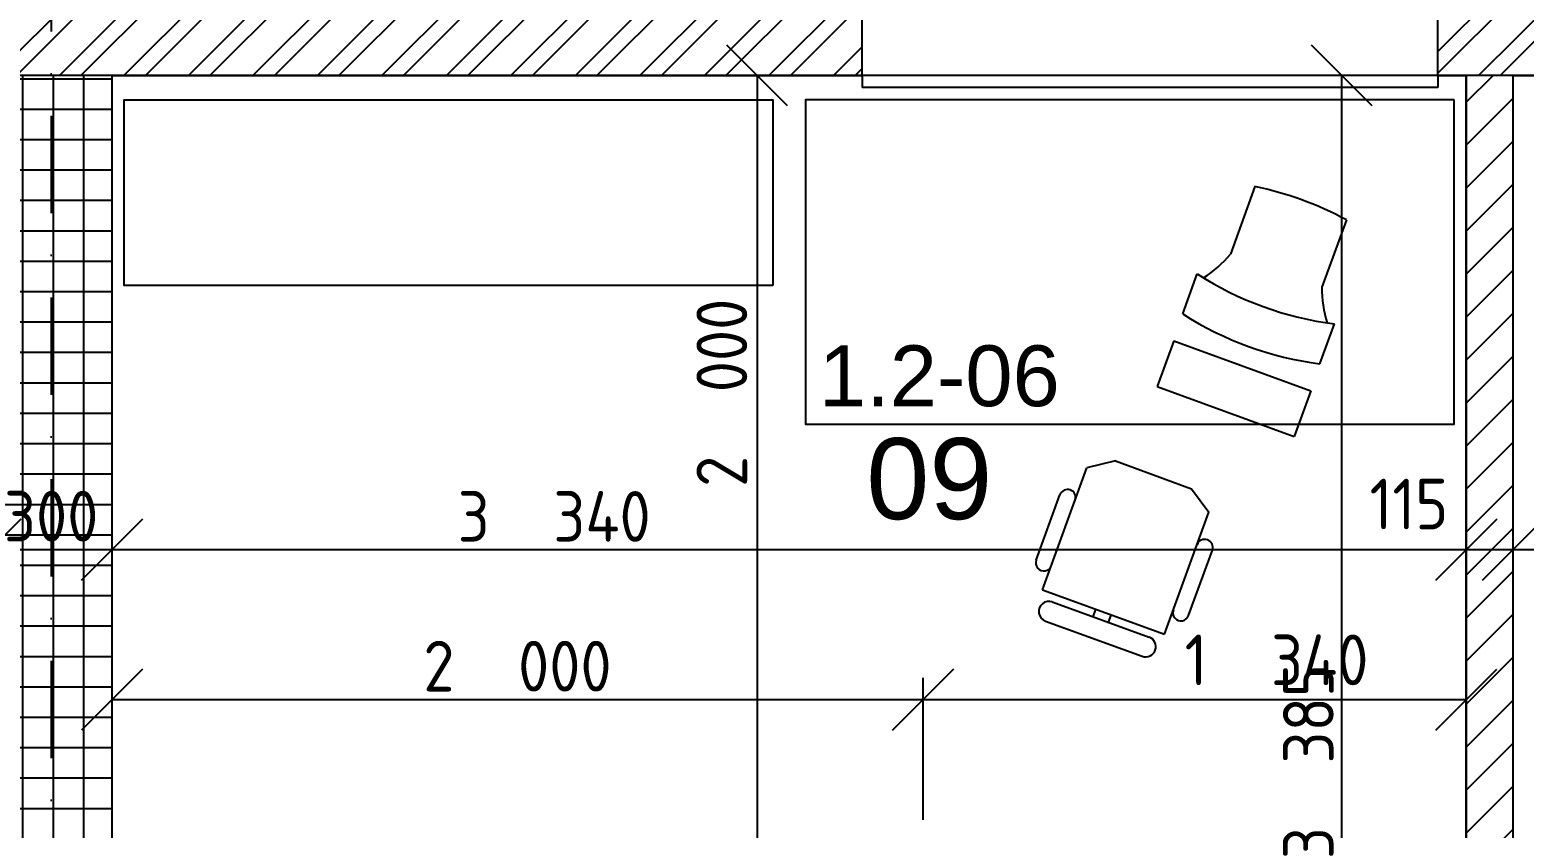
# Model space of a CAD drawing. Extents: x 4511820 to 5180432, y -1526536 to -944957.
# Drawn here: x 4993968 to 4997653, y -1333752 to -1331783 of the extents above; entities that cross this region are included whole.
import ezdxf

# ---------------------------------------------------------------- set-up
doc = ezdxf.new("R2010")
doc.units = 0
doc.header["$MEASUREMENT"] = 0
doc.linetypes.add('ACAD_ISO03W100', pattern=[30, 12, -18])
doc.linetypes.add('BODKOCIARKOVANA_3', pattern=[5.6, 3, -1.3, 0, -1.3])
doc.layers.get('0').update_dxf_attribs({"linetype": 'CONTINUOUS'})
doc.layers.get('Defpoints').update_dxf_attribs({"color": 61, "linetype": 'CONTINUOUS'})
for name, color, linetype in [('KÓTY', 4, 'CONTINUOUS'), ('MÚRY', 1, 'CONTINUOUS'), ('osi', 253, 'CONTINUOUS'), ('Plochy', 41, 'CONTINUOUS'), ('POPIS', 7, 'CONTINUOUS'), ('TENKÁ', 7, 'CONTINUOUS'), ('ZARIADENIE', 47, 'CONTINUOUS'), ('ŠRAFY', 82, 'CONTINUOUS')]:
    doc.layers.add(name, color=color, linetype=linetype)
doc.styles.add('ARIAL', font='arial.ttf')
doc.styles.add('STYLE1', font='isocp.shx')
doc.dimstyles.new('STANDARD-50', dxfattribs={"dimtxt": 125, "dimasz": 150, "dimexe": 10, "dimexo": 200, "dimgap": 20, "dimtad": 1, "dimdsep": 46, "dimlunit": 6, "dimtxsty": 'STYLE1', "dimblk1": 'OBLIQUE', "dimblk2": 'OBLIQUE', "dimsah": 1, "dimcen": 2.5, "dimse1": 1, "dimse2": 1, "dimadec": 0, "dimazin": 0, "dimtfac": 1, "dimtmove": 1, "dimatfit": 3, "dimldrblk": 'OBLIQUE', "dimfxl": 1, "dimtolj": 1, "dimtzin": 0, "dimarcsym": 0})

# ---------------------------------------------------------------- blocks, each defined once
blk = doc.blocks.new('_OBLIQUE')
at = {"color": 0, "linetype": 'ByBlock'}
blk.add_line((-0.5, -0.5), (0.5, 0.5), dxfattribs=at)
blk = doc.blocks.new('*D22860')
at = {"layer": 'Defpoints', "color": 0}
for p in [(4994171, -1331895.2), (4994171, -1333895.2), (4995762, -1333895.2)]:
    blk.add_point(p, dxfattribs=at)
at = {"layer": 'KÓTY', "color": 0, "lineweight": -2}
blk.add_line((4995762, -1331895.2), (4995762, -1333895.2), dxfattribs=at)
at = {"layer": 'KÓTY', "color": 0, "linetype": 'ByBlock', "lineweight": -2, "xscale": 150, "yscale": 150, "zscale": 150}
for p, rotation in [((4995762, -1331895.2), 90), ((4995762, -1333895.2), 270)]:
    blk.add_blockref('_OBLIQUE', p, dxfattribs=dict(at, rotation=rotation))
at = {"layer": 'KÓTY', "color": 0, "insert": (4995675, -1332678), "char_height": 125, "attachment_point": 5, "rotation": 90, "style": 'STYLE1'}
blk.add_mtext('\\A1;2ﾠ000', dxfattribs=at)
blk = doc.blocks.new('*D22866')
at = {"layer": 'Defpoints', "color": 0}
for p in [(4996171, -1333168.2), (4997511, -1333168.2), (4997511, -1333435)]:
    blk.add_point(p, dxfattribs=at)
at = {"layer": 'KÓTY', "color": 0, "lineweight": -2}
blk.add_line((4996171, -1333435), (4997511, -1333435), dxfattribs=at)
at = {"layer": 'KÓTY', "color": 0, "linetype": 'ByBlock', "lineweight": -2, "xscale": 150, "yscale": 150, "zscale": 150, "rotation": 180}
blk.add_blockref('_OBLIQUE', (4996171, -1333435), dxfattribs=at)
at = {"layer": 'KÓTY', "color": 0, "linetype": 'ByBlock', "lineweight": -2, "xscale": 150, "yscale": 150, "zscale": 150}
blk.add_blockref('_OBLIQUE', (4997511, -1333435), dxfattribs=at)
at = {"layer": 'KÓTY', "color": 0, "insert": (4997043, -1333337), "char_height": 125, "attachment_point": 5, "style": 'STYLE1'}
blk.add_mtext('\\A1;1ﾠ340', dxfattribs=at)
blk = doc.blocks.new('*D22871')
at = {"layer": 'Defpoints', "color": 0}
for p in [(4993871, -1333065), (4994171, -1333065), (4994171, -1333065)]:
    blk.add_point(p, dxfattribs=at)
at = {"layer": 'KÓTY', "color": 0, "lineweight": -2}
blk.add_line((4993871, -1333065), (4994171, -1333065), dxfattribs=at)
at = {"layer": 'KÓTY', "color": 0, "linetype": 'ByBlock', "lineweight": -2, "xscale": 150, "yscale": 150, "zscale": 150, "rotation": 180}
blk.add_blockref('_OBLIQUE', (4993871, -1333065), dxfattribs=at)
at = {"layer": 'KÓTY', "color": 0, "linetype": 'ByBlock', "lineweight": -2, "xscale": 150, "yscale": 150, "zscale": 150}
blk.add_blockref('_OBLIQUE', (4994171, -1333065), dxfattribs=at)
at = {"layer": 'KÓTY', "color": 0, "insert": (4994021, -1332982.5), "char_height": 125, "attachment_point": 5, "style": 'STYLE1'}
blk.add_mtext('\\A1;300', dxfattribs=at)
blk = doc.blocks.new('*D22872')
at = {"layer": 'Defpoints', "color": 0}
for p in [(4994171, -1333065), (4997511, -1333065), (4997511, -1333065)]:
    blk.add_point(p, dxfattribs=at)
at = {"layer": 'KÓTY', "color": 0, "lineweight": -2}
blk.add_line((4994171, -1333065), (4997511, -1333065), dxfattribs=at)
at = {"layer": 'KÓTY', "color": 0, "linetype": 'ByBlock', "lineweight": -2, "xscale": 150, "yscale": 150, "zscale": 150, "rotation": 180}
blk.add_blockref('_OBLIQUE', (4994171, -1333065), dxfattribs=at)
at = {"layer": 'KÓTY', "color": 0, "linetype": 'ByBlock', "lineweight": -2, "xscale": 150, "yscale": 150, "zscale": 150}
blk.add_blockref('_OBLIQUE', (4997511, -1333065), dxfattribs=at)
at = {"layer": 'KÓTY', "color": 0, "insert": (4995261.5, -1332983), "char_height": 125, "attachment_point": 5, "style": 'STYLE1'}
blk.add_mtext('\\A1;3ﾠ340', dxfattribs=at)
blk = doc.blocks.new('*D22873')
at = {"layer": 'Defpoints', "color": 0}
for p in [(4997511, -1333065), (4997626, -1333065), (4997626, -1333065)]:
    blk.add_point(p, dxfattribs=at)
at = {"layer": 'KÓTY', "color": 0, "lineweight": -2}
blk.add_line((4997511, -1333065), (4997626, -1333065), dxfattribs=at)
at = {"layer": 'KÓTY', "color": 0, "linetype": 'ByBlock', "lineweight": -2, "xscale": 150, "yscale": 150, "zscale": 150, "rotation": 180}
blk.add_blockref('_OBLIQUE', (4997511, -1333065), dxfattribs=at)
at = {"layer": 'KÓTY', "color": 0, "linetype": 'ByBlock', "lineweight": -2, "xscale": 150, "yscale": 150, "zscale": 150}
blk.add_blockref('_OBLIQUE', (4997626, -1333065), dxfattribs=at)
at = {"layer": 'KÓTY', "color": 0, "insert": (4997369.5, -1332952.5), "char_height": 125, "attachment_point": 5, "style": 'STYLE1'}
blk.add_mtext('\\A1;115', dxfattribs=at)
blk = doc.blocks.new('*D22874')
at = {"layer": 'Defpoints', "color": 0}
for p in [(4997626, -1333065), (5000511, -1333065), (5000511, -1333065)]:
    blk.add_point(p, dxfattribs=at)
at = {"layer": 'KÓTY', "color": 0, "lineweight": -2}
blk.add_line((4997626, -1333065), (5000511, -1333065), dxfattribs=at)
at = {"layer": 'KÓTY', "color": 0, "linetype": 'ByBlock', "lineweight": -2, "xscale": 150, "yscale": 150, "zscale": 150, "rotation": 180}
blk.add_blockref('_OBLIQUE', (4997626, -1333065), dxfattribs=at)
at = {"layer": 'KÓTY', "color": 0, "linetype": 'ByBlock', "lineweight": -2, "xscale": 150, "yscale": 150, "zscale": 150}
blk.add_blockref('_OBLIQUE', (5000511, -1333065), dxfattribs=at)
at = {"layer": 'KÓTY', "color": 0, "insert": (4999068.5, -1332982.5), "char_height": 125, "attachment_point": 5, "style": 'STYLE1'}
blk.add_mtext('\\A1;2ﾠ885', dxfattribs=at)
blk = doc.blocks.new('*D22895')
at = {"layer": 'Defpoints', "color": 0}
for p in [(4996171, -1333435), (4994171, -1333895.2), (4996171, -1333895.2)]:
    blk.add_point(p, dxfattribs=at)
at = {"layer": 'KÓTY', "color": 0, "lineweight": -2}
blk.add_line((4994171, -1333435), (4996171, -1333435), dxfattribs=at)
at = {"layer": 'KÓTY', "color": 0, "linetype": 'ByBlock', "lineweight": -2, "xscale": 150, "yscale": 150, "zscale": 150, "rotation": 180}
blk.add_blockref('_OBLIQUE', (4994171, -1333435), dxfattribs=at)
at = {"layer": 'KÓTY', "color": 0, "linetype": 'ByBlock', "lineweight": -2, "xscale": 150, "yscale": 150, "zscale": 150}
blk.add_blockref('_OBLIQUE', (4996171, -1333435), dxfattribs=at)
at = {"layer": 'KÓTY', "color": 0, "insert": (4995171, -1333352.5), "char_height": 125, "attachment_point": 5, "style": 'STYLE1'}
blk.add_mtext('\\A1;2ﾠ000', dxfattribs=at)
blk = doc.blocks.new('*D22899')
at = {"layer": 'Defpoints', "color": 0}
for p in [(4997204, -1331895.2), (4997511, -1331895.2), (4997511, -1335280.2)]:
    blk.add_point(p, dxfattribs=at)
at = {"layer": 'KÓTY', "color": 0, "lineweight": -2}
blk.add_line((4997204, -1335280.2), (4997204, -1331895.2), dxfattribs=at)
at = {"layer": 'KÓTY', "color": 0, "linetype": 'ByBlock', "lineweight": -2, "xscale": 150, "yscale": 150, "zscale": 150}
for p, rotation in [((4997204, -1331895.2), 90), ((4997204, -1335280.2), 270)]:
    blk.add_blockref('_OBLIQUE', p, dxfattribs=dict(at, rotation=rotation))
at = {"layer": 'KÓTY', "color": 0, "insert": (4997121.5, -1333587.7), "char_height": 125, "attachment_point": 5, "rotation": 90, "style": 'STYLE1'}
blk.add_mtext('\\A1;3ﾠ385', dxfattribs=at)

msp = doc.modelspace()

# ---------------------------------------------------------------- hatches: boundary and pattern name
at = {"layer": 'ŠRAFY'}
h = msp.add_hatch(dxfattribs=at)
h.set_pattern_fill('ANSI32', color=256, scale=300)
h.paths.add_polyline_path([(4994251, -1331260.191), (4993871, -1331260.191), (4993871, -1331895.191), (4994171, -1331895.191), (4996021, -1331895.191), (4996021, -1331515.191), (4994251, -1331515.191)])
h = msp.add_hatch(dxfattribs=at)
h.set_pattern_fill('ANSI32', color=256, scale=300)
h.paths.add_polyline_path([(4997441, -1331585.191), (4997441, -1331895.191), (4997511, -1331895.191), (4997626, -1331895.191), (4998691, -1331895.191), (4998691, -1331585.191), (4998691, -1331515.191), (4997441, -1331515.191)])
at = {"layer": 'ŠRAFY', "ltscale": 0.25}
h = msp.add_hatch(dxfattribs=at)
h.set_pattern_fill('ANSI37', color=256, scale=600, angle=45)
h.set_pattern_definition([(90, (-3307273.674, 493071.734), (-75, 1e-14), []), (180, (-3307273.674, 493071.734), (-1e-14, -75), [])])
h.paths.add_polyline_path([(4993986, -1336895.191), (4994171, -1336895.191), (4994171, -1336510.191), (4994171, -1336395.191), (4994171, -1334935.191), (4994171, -1334035.191), (4994171, -1333895.191), (4994171, -1331895.191), (4993871, -1331895.191), (4993871, -1334245.191), (4993871, -1334325.191), (4993871, -1336745.191), (4993871, -1336825.191), (4993871, -1336895.191)])
h = msp.add_hatch(dxfattribs=at)
h.set_pattern_fill('ANSI31', color=256, scale=600, style=0)
h.set_pattern_definition([(45, (515270.5, 128041), (-53.0330086, 53.0330086), [])])
h.paths.add_polyline_path([(4997511, -1335280.191), (4997126, -1335280.191), (4997126, -1335395.191), (4997511, -1335395.191), (4997511, -1335445.191), (4997626, -1335445.191), (4997626, -1331895.191), (4997511, -1331895.191)])

# ---------------------------------------------------------------- linework, layer by layer
at = {"layer": 'KÓTY', "ltscale": 0.25}
msp.add_line((4996171, -1333381.597), (4996171, -1333731.597), dxfattribs=at)
msp.add_line((4996171, -1333381.597), (4996171, -1333731.597), dxfattribs=at)
at = {"layer": 'MÚRY'}
for p, q in [((4996021, -1331895.191), (4996021, -1331355.191)), ((4997441, -1331895.191), (4997441, -1331355.191)), ((4994171, -1331895.191), (4996021, -1331895.191)), ((4994171, -1331895.191), (4994171, -1333895.191)), ((4997441, -1331895.191), (4997511, -1331895.191)), ((4997511, -1331895.191), (4997511, -1335280.191)), ((4997626, -1331895.191), (4998691, -1331895.191)), ((4997626, -1331895.191), (4997626, -1335445.191))]:
    msp.add_line(p, q, dxfattribs=at)
at = {"layer": 'osi', "linetype": 'BODKOCIARKOVANA_3', "ltscale": 80}
msp.add_line((4994021, -1310038), (4994021, -1347555.191), dxfattribs=at)
at = {"layer": 'Plochy'}
for points in [[(4997511, -1331895.191), (4994171, -1331895.191), (4994171, -1333895.191), (4996171, -1333895.191), (4996171, -1335280.191), (4997511, -1335280.191)], [(5000511, -1331895.191), (4997626, -1331895.191), (4997626, -1336395.191), (5000511, -1336395.191)]]:
    msp.add_lwpolyline(points, close=True, dxfattribs=at)
at = {"layer": 'TENKÁ'}
for p, q in [((4994171, -1331895.191), (4993871, -1331895.191)), ((4997626, -1331895.191), (4997511, -1331895.191))]:
    msp.add_line(p, q, dxfattribs=at)
at = {"layer": 'TENKÁ', "linetype": 'ACAD_ISO03W100', "ltscale": 8}
msp.add_line((4997441, -1331895.191), (4996021, -1331895.191), dxfattribs=at)
at = {"layer": 'TENKÁ', "ltscale": 0.25}
for p, q in [((4996021, -1331895.191), (4996021, -1331925.191)), ((4997441, -1331895.191), (4997441, -1331925.191)), ((4997441, -1331925.191), (4996021, -1331925.191))]:
    msp.add_line(p, q, dxfattribs=at)
at = {"layer": 'ZARIADENIE', "color": 8, "ltscale": 0.25}
for p, q in [((4996989.58, -1332169.39), (4996929.059, -1332335.668)), ((4997215.106, -1332251.475), (4997154.586, -1332417.752)), ((4996811.452, -1332483.362), (4996847.292, -1332384.893)), ((4997149.742, -1332606.489), (4997185.581, -1332508.021)), ((4996789.384, -1332550.041), (4996748.342, -1332662.804)), ((4996789.384, -1332550.041), (4997127.674, -1332673.168)), ((4996748.342, -1332662.804), (4997086.631, -1332785.931)), ((4997127.674, -1332673.168), (4997086.631, -1332785.931))]:
    msp.add_line(p, q, dxfattribs=at)
at = {"layer": 'ZARIADENIE', "color": 33, "ltscale": 0.25}
for p, q in [((4996466.018, -1333164.07), (4996575.465, -1332863.368)), ((4996645.527, -1332846.302), (4996575.465, -1332863.368)), ((4996645.527, -1332846.302), (4996833.466, -1332914.706)), ((4996450.17, -1333090.661), (4996508.755, -1332929.701)), ((4996833.466, -1332914.706), (4996876.166, -1332972.815)), ((4996766.72, -1333273.516), (4996876.166, -1332972.815)), ((4996826.047, -1333227.469), (4996884.632, -1333066.509)), ((4996466.018, -1333164.07), (4996766.72, -1333273.516)), ((4996489.993, -1333194.079), (4996729.064, -1333281.094)), ((4996590.735, -1333230.746), (4996597.575, -1333211.953)), ((4996628.322, -1333244.427), (4996635.163, -1333225.633)), ((4996472.892, -1333241.064), (4996711.963, -1333328.079))]:
    msp.add_line(p, q, dxfattribs=at)
at = {"layer": 'ZARIADENIE', "color": 45, "ltscale": 0.25}
msp.add_lwpolyline([(4995801, -1332412.959), (4994201, -1332412.959), (4994201, -1331955.191), (4995801, -1331955.191)], close=True, dxfattribs=at)
at = {"layer": 'ZARIADENIE'}
msp.add_lwpolyline([(4997481, -1331955.191), (4995881, -1331955.191), (4995881, -1332755.191), (4997481, -1332755.191)], close=True, dxfattribs=at)
at = {"layer": 'ZARIADENIE', "color": 8, "ltscale": 0.25}
for centre, radius, start, end in [((4996824.905, -1332972.685), 820, 61.585032, 78.414968), ((4996719.433, -1332165.217), 270.179, 301.971902, 320.884963), ((4997290.053, -1331694.703), 820, 237.319617, 262.680384), ((4997424.732, -1332421.925), 270.179, 179.115037, 198.028098), ((4997254.213, -1331793.172), 820, 237.319617, 262.680384)]:
    msp.add_arc(centre, radius, start, end, dxfattribs=at)
at = {"layer": 'ZARIADENIE', "color": 33, "ltscale": 0.25}
for centre, radius, start, end in [((4996527.548, -1332936.541), 20, 340, 160), ((4996865.838, -1333059.668), 20, 340, 160), ((4996468.964, -1333097.501), 20, 160, 340), ((4996481.442, -1333217.572), 25, 70, 250), ((4996807.253, -1333220.628), 20, 160, 340), ((4996720.514, -1333304.587), 25, 250, 70)]:
    msp.add_arc(centre, radius, start, end, dxfattribs=at)

# ---------------------------------------------------------------- texts
at = {"layer": 'POPIS', "lineweight": 40, "ltscale": 0.25, "style": 'ARIAL'}
for s, height, p in [('1.2-06', 150, (4995914.411, -1332711.079)), ('09', 200, (4996031.311, -1332989.77))]:
    msp.add_text(s, height=height, dxfattribs=at).set_placement(p)

# ---------------------------------------------------------------- dimensions: what is measured, and where the dimension line sits
at = {"layer": 'KÓTY'}
dim = msp.add_linear_dim(base=(4995762, -1333895.191), p1=(4994171, -1331895.191), p2=(4994171, -1333895.191), angle=90, dimstyle='STANDARD-50', dxfattribs=at)
dim.commit()
dim.dimension.update_dxf_attribs({"geometry": '*D22860', "text_midpoint": (4995757.5, -1332678), "dimtype": 160})
dim = msp.add_linear_dim(base=(4997204, -1331895.191), p1=(4997511, -1335280.191), p2=(4997511, -1331895.191), angle=90, dimstyle='STANDARD-50', dxfattribs=at)
dim.commit()
dim.dimension.update_dxf_attribs({"geometry": '*D22899', "text_midpoint": (4997121.457, -1333587.691)})
for base, p1, p2, picture, middle in [((4994171, -1333065), (4993871, -1333065), (4994171, -1333065), '*D22871', (4994021, -1332982.5)), ((5000511, -1333065), (4997626, -1333065), (5000511, -1333065), '*D22874', (4999068.5, -1332982.457)), ((4996171, -1333435), (4994171, -1333895.191), (4996171, -1333895.191), '*D22895', (4995171, -1333352.457))]:
    dim = msp.add_linear_dim(base=base, p1=p1, p2=p2, dimstyle='STANDARD-50', dxfattribs=at)
    dim.commit()
    dim.dimension.update_dxf_attribs({"geometry": picture, "text_midpoint": middle})
for base, p1, p2, picture, middle in [((4997511, -1333065), (4994171, -1333065), (4997511, -1333065), '*D22872', (4995261.5, -1333065.5)), ((4997626, -1333065), (4997511, -1333065), (4997626, -1333065), '*D22873', (4997369.5, -1333035)), ((4997511, -1333435), (4996171, -1333168.191), (4997511, -1333168.191), '*D22866', (4997043, -1333419.5))]:
    dim = msp.add_linear_dim(base=base, p1=p1, p2=p2, dimstyle='STANDARD-50', dxfattribs=at)
    dim.commit()
    dim.dimension.update_dxf_attribs({"geometry": picture, "text_midpoint": middle, "dimtype": 160})

doc.saveas('drawing.dxf')
